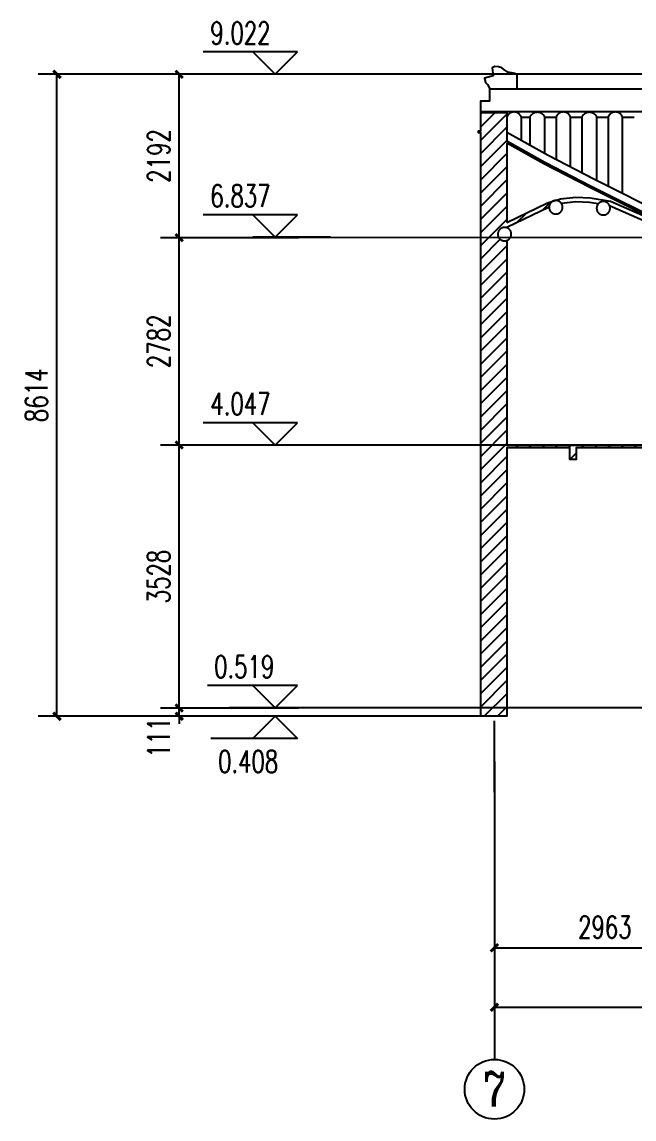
# Model space of a CAD drawing. Extents: x -20250 to 331240, y -699 to 63168.
# Drawn here: x 218285 to 226502, y 2201 to 16923 of the extents above; entities that cross this region are included whole.
import ezdxf
from ezdxf.enums import TextEntityAlignment as Align

# ---------------------------------------------------------------- set-up
doc = ezdxf.new("R2010")
doc.units = 0
doc.header["$LTSCALE"] = 1000
doc.header["$MEASUREMENT"] = 0
for name, color, linetype in [('AXIS', 3, 'Continuous'), ('AXIS_TEXT', 7, 'Continuous'), ('DIM_ELEV', 3, 'Continuous'), ('DOTE', 1, 'Continuous'), ('PUB_DIM', 3, 'Continuous'), ('PUB_HATCH', 8, 'Continuous'), ('PUB_TEXT', 7, 'Continuous'), ('WALL', 9, 'Continuous')]:
    doc.layers.add(name, color=color, linetype=linetype)
doc.layers.add('瓦', color=7, linetype='Continuous', true_color=0x57e157)
doc.styles.add('_TCH_AXIS', font='COMPLEX', dxfattribs={"bigfont": 'GBCBIG'})
doc.styles.add('_TCH_DIM', font='SIMPLEX', dxfattribs={"bigfont": 'GBCBIG'})
doc.styles.add('_TCH_DIM_T3', font='SIMPLEX', dxfattribs={"width": 0.705882, "bigfont": 'GBCBIG'})
doc.styles.add('COMPLEX', font='COMPLEX')
doc.dimstyles.new('_TCH_ARCH&&100', dxfattribs={"dimtxt": 297.5, "dimasz": 100, "dimexe": 250, "dimexo": 300, "dimgap": 126.25, "dimtad": 1, "dimdec": 0, "dimzin": 0, "dimdsep": 46, "dimtxsty": '_TCH_DIM_T3', "dimblk": 'ARCHTICK', "dimcen": 0.09, "dimclrt": 7, "dimazin": 2, "dimtfac": 1, "dimtdec": 0, "dimtix": 1, "dimtmove": 2, "dimatfit": 3, "dimfxl": 1, "dimtolj": 1, "dimtzin": 0, "dimarcsym": 0})

# ---------------------------------------------------------------- blocks, each defined once
blk = doc.blocks.new('_ArchTick')
at = {"color": 0, "linetype": 'ByBlock', "const_width": 0.4}
blk.add_lwpolyline([(-0.5, -0.5), (0.5, 0.5)], dxfattribs=at)
blk = doc.blocks.new('*D49')
at = {"layer": 'Defpoints', "color": 0, "transparency": 16777216}
for p in [(218755, 16220), (222002, 16220), (222002, 7606)]:
    blk.add_point(p, dxfattribs=at)
at = {"layer": 'PUB_DIM', "color": 0, "lineweight": -2, "transparency": 16777216}
for p, q in [((221702, 16220), (218505, 16220)), ((218755, 7606), (218755, 16220)), ((221702, 7606), (218505, 7606))]:
    blk.add_line(p, q, dxfattribs=at)
at = {"layer": 'PUB_DIM', "color": 0, "lineweight": -2, "transparency": 16777216, "xscale": 100, "yscale": 100, "zscale": 100}
for p, rotation in [((218755, 16220), 90), ((218755, 7606), 270)]:
    blk.add_blockref('_ArchTick', p, dxfattribs=dict(at, rotation=rotation))
at = {"layer": 'PUB_DIM', "color": 7, "transparency": 16777216, "insert": (218480, 11913), "char_height": 297.5, "attachment_point": 5, "rotation": 90, "style": '_TCH_DIM_T3'}
blk.add_mtext('\\A1;8614', dxfattribs=at)
blk = doc.blocks.new('*D50')
at = {"layer": 'Defpoints', "color": 0, "transparency": 16777216}
for p in [(220396, 7717), (222302, 7717), (222302, 7606)]:
    blk.add_point(p, dxfattribs=at)
at = {"layer": 'PUB_DIM', "color": 0, "lineweight": -2, "transparency": 16777216}
for p, q in [((220396, 7717), (220396, 7817)), ((222002, 7717), (220146, 7717)), ((220396, 7606), (220396, 7717)), ((222002, 7606), (220146, 7606)), ((220396, 7606), (220396, 7506))]:
    blk.add_line(p, q, dxfattribs=at)
at = {"layer": 'PUB_DIM', "color": 0, "lineweight": -2, "transparency": 16777216, "xscale": 100, "yscale": 100, "zscale": 100}
for p, rotation in [((220396, 7717), 270), ((220396, 7606), 90)]:
    blk.add_blockref('_ArchTick', p, dxfattribs=dict(at, rotation=rotation))
at = {"layer": 'PUB_DIM', "color": 7, "transparency": 16777216, "insert": (220121, 7321), "char_height": 297.5, "attachment_point": 5, "rotation": 90, "style": '_TCH_DIM_T3'}
blk.add_mtext('\\A1;111', dxfattribs=at)
blk = doc.blocks.new('*D51')
at = {"layer": 'Defpoints', "color": 0, "transparency": 16777216}
for p in [(220396, 11246), (222302, 11246), (222302, 7717)]:
    blk.add_point(p, dxfattribs=at)
at = {"layer": 'PUB_DIM', "color": 0, "lineweight": -2, "transparency": 16777216}
for p, q in [((222002, 11246), (220146, 11246)), ((220396, 7717), (220396, 11246)), ((222002, 7717), (220146, 7717))]:
    blk.add_line(p, q, dxfattribs=at)
at = {"layer": 'PUB_DIM', "color": 0, "lineweight": -2, "transparency": 16777216, "xscale": 100, "yscale": 100, "zscale": 100}
for p, rotation in [((220396, 11246), 90), ((220396, 7717), 270)]:
    blk.add_blockref('_ArchTick', p, dxfattribs=dict(at, rotation=rotation))
at = {"layer": 'PUB_DIM', "color": 7, "transparency": 16777216, "insert": (220121, 9481), "char_height": 297.5, "attachment_point": 5, "rotation": 90, "style": '_TCH_DIM_T3'}
blk.add_mtext('\\A1;3528', dxfattribs=at)
blk = doc.blocks.new('*D52')
at = {"layer": 'Defpoints', "color": 0, "transparency": 16777216}
for p in [(220396, 14028), (222302, 14028), (222302, 11246)]:
    blk.add_point(p, dxfattribs=at)
at = {"layer": 'PUB_DIM', "color": 0, "lineweight": -2, "transparency": 16777216}
for p, q in [((222002, 14028), (220146, 14028)), ((220396, 11246), (220396, 14028)), ((222002, 11246), (220146, 11246))]:
    blk.add_line(p, q, dxfattribs=at)
at = {"layer": 'PUB_DIM', "color": 0, "lineweight": -2, "transparency": 16777216, "xscale": 100, "yscale": 100, "zscale": 100}
for p, rotation in [((220396, 14028), 90), ((220396, 11246), 270)]:
    blk.add_blockref('_ArchTick', p, dxfattribs=dict(at, rotation=rotation))
at = {"layer": 'PUB_DIM', "color": 7, "transparency": 16777216, "insert": (220121, 12637), "char_height": 297.5, "attachment_point": 5, "rotation": 90, "style": '_TCH_DIM_T3'}
blk.add_mtext('\\A1;2782', dxfattribs=at)
blk = doc.blocks.new('*D53')
at = {"layer": 'Defpoints', "color": 0, "transparency": 16777216}
for p in [(220396, 16220), (222302, 16220), (222302, 14028)]:
    blk.add_point(p, dxfattribs=at)
at = {"layer": 'PUB_DIM', "color": 0, "lineweight": -2, "transparency": 16777216}
for p, q in [((222002, 16220), (220146, 16220)), ((220396, 14028), (220396, 16220)), ((222002, 14028), (220146, 14028))]:
    blk.add_line(p, q, dxfattribs=at)
at = {"layer": 'PUB_DIM', "color": 0, "lineweight": -2, "transparency": 16777216, "xscale": 100, "yscale": 100, "zscale": 100}
for p, rotation in [((220396, 16220), 90), ((220396, 14028), 270)]:
    blk.add_blockref('_ArchTick', p, dxfattribs=dict(at, rotation=rotation))
at = {"layer": 'PUB_DIM', "color": 7, "transparency": 16777216, "insert": (220121, 15124), "char_height": 297.5, "attachment_point": 5, "rotation": 90, "style": '_TCH_DIM_T3'}
blk.add_mtext('\\A1;2192', dxfattribs=at)
blk = doc.blocks.new('*D105')
at = {"layer": 'AXIS', "color": 0, "lineweight": -2, "transparency": 16777216}
for p, q in [((224628, 6701), (224628, 4251)), ((227591, 6701), (227591, 4251)), ((224628, 4501), (227591, 4501))]:
    blk.add_line(p, q, dxfattribs=at)
at = {"layer": 'Defpoints', "color": 0, "transparency": 16777216}
for p in [(224628, 7001), (227591, 7001), (227591, 4501)]:
    blk.add_point(p, dxfattribs=at)
at = {"layer": 'AXIS', "color": 0, "lineweight": -2, "transparency": 16777216, "xscale": 100, "yscale": 100, "zscale": 100, "rotation": 180}
blk.add_blockref('_ArchTick', (224628, 4501), dxfattribs=at)
at = {"layer": 'AXIS', "color": 0, "lineweight": -2, "transparency": 16777216, "xscale": 100, "yscale": 100, "zscale": 100}
blk.add_blockref('_ArchTick', (227591, 4501), dxfattribs=at)
at = {"layer": 'AXIS', "color": 7, "transparency": 16777216, "insert": (226110, 4776), "char_height": 297.5, "attachment_point": 5, "style": '_TCH_DIM_T3'}
blk.add_mtext('\\A1;2963', dxfattribs=at)
blk = doc.blocks.new('*D106')
at = {"layer": 'AXIS', "color": 0, "lineweight": -2, "transparency": 16777216}
for p, q in [((224628, 6701), (224628, 3451)), ((233852, 6701), (233852, 3451)), ((224628, 3701), (233852, 3701))]:
    blk.add_line(p, q, dxfattribs=at)
at = {"layer": 'Defpoints', "color": 0, "transparency": 16777216}
for p in [(224628, 7001), (233852, 7001), (233852, 3701)]:
    blk.add_point(p, dxfattribs=at)
at = {"layer": 'AXIS', "color": 0, "lineweight": -2, "transparency": 16777216, "xscale": 100, "yscale": 100, "zscale": 100, "rotation": 180}
blk.add_blockref('_ArchTick', (224628, 3701), dxfattribs=at)
at = {"layer": 'AXIS', "color": 0, "lineweight": -2, "transparency": 16777216, "xscale": 100, "yscale": 100, "zscale": 100}
blk.add_blockref('_ArchTick', (233852, 3701), dxfattribs=at)
at = {"layer": 'AXIS', "color": 7, "transparency": 16777216, "insert": (229240, 3976), "char_height": 297.5, "attachment_point": 5, "style": '_TCH_DIM_T3'}
blk.add_mtext('\\A1;9224', dxfattribs=at)
blk = doc.blocks.new('_AXISO')
blk.add_circle((0, 0), 0.5)
at = {"layer": 'AXIS_TEXT', "style": 'COMPLEX', "width": 1.041667}
blk.add_attdef('A', text='', height=0.56, dxfattribs=at).set_placement((-0.25, -0.28), (0.25, -0.28), align=Align.FIT)

msp = doc.modelspace()

# ---------------------------------------------------------------- hatches: boundary and pattern name
at = {"layer": 'PUB_HATCH'}
h = msp.add_hatch(dxfattribs=at)
h.set_pattern_fill('普通砖', color=256, scale=50, style=0)
h.set_pattern_definition([(45, (-59853.03, 80703.54), (-88.388383, 88.388383), [])])
h.paths.add_polyline_path([(224793.9, 13990.3), (224791, 13989.3), (224786.7, 13988.1), (224782.3, 13987.1), (224777.9, 13986.2), (224773.3, 13985.7), (224768.7, 13985.3), (224764.1, 13985.2), (224759.4, 13985.3), (224754.8, 13985.7), (224750.3, 13986.2), (224745.9, 13987.1), (224741.5, 13988.1), (224737.2, 13989.3), (224733, 13990.7), (224728.9, 13992.3), (224724.9, 13994.2), (224721, 13996.2), (224717.2, 13998.3), (224713.5, 14000.7), (224709.9, 14003.2), (224706.5, 14005.9), (224703.2, 14008.7), (224700.1, 14011.7), (224697.1, 14014.9), (224694.2, 14018.2), (224691.6, 14021.6), (224689, 14025.2), (224686.7, 14028.8), (224684.5, 14032.6), (224682.5, 14036.5), (224680.7, 14040.5), (224679.1, 14044.6), (224677.6, 14048.8), (224676.4, 14053.1), (224675.4, 14057.5), (224674.6, 14062), (224674, 14066.5), (224673.7, 14071.1), (224673.6, 14075.7), (224673.7, 14080.4), (224674, 14085), (224674.6, 14089.5), (224675.4, 14094), (224676.4, 14098.3), (224677.6, 14102.7), (224679.1, 14106.8), (224680.7, 14111), (224682.5, 14115), (224684.5, 14118.9), (224686.7, 14122.7), (224689, 14126.3), (224691.6, 14129.9), (224694.2, 14133.3), (224697.1, 14136.6), (224700.1, 14139.7), (224703.2, 14142.7), (224706.5, 14145.6), (224709.9, 14148.3), (224713.5, 14150.8), (224717.2, 14153.2), (224721, 14155.3), (224724.9, 14157.3), (224728.9, 14159.2), (224733, 14160.8), (224737.2, 14162.2), (224741.5, 14163.4), (224745.9, 14164.4), (224750.3, 14165.2), (224754.8, 14165.8), (224759.4, 14166.2), (224764.1, 14166.3), (224768.7, 14166.2), (224773.3, 14165.8), (224777.9, 14165.2), (224782.3, 14164.4), (224786.7, 14163.4), (224793.9, 14161.4), (224793.9, 14165.1), (225361.6, 14439.4), (225362.1, 14445.4), (225362.7, 14450), (225363.5, 14454.4), (225364.5, 14458.8), (225365.7, 14463.1), (225367.1, 14467.3), (225368.8, 14471.4), (225370.6, 14475.4), (225372.6, 14479.3), (225374.8, 14483.1), (225377.1, 14486.8), (225379.6, 14490.3), (225382.3, 14493.8), (225385.2, 14497.1), (225388.2, 14500.2), (225391.3, 14503.2), (225394.6, 14506), (225398, 14508.7), (225401.6, 14511.2), (225405.2, 14513.6), (225409, 14515.8), (225414.8, 14518.7), (225338.3, 14496.8), (224793.9, 14233.7), (224793.9, 15296.8), (225291.7, 15019.5), (225908.1, 14701.7), (226902.3, 14202.9), (226902.3, 14202.9), (227431.9, 13925.7), (227443.5, 13948), (226913.7, 14225.2), (225919.4, 14724.1), (225303.6, 15041.6), (224793.9, 15325.5), (224793.9, 15707), (224444.3, 15707), (224444.3, 15460.6), (224414.5, 15460.6), (224414.5, 15435.5), (224444.3, 15435.5), (224444.3, 7605.9), (224793.9, 7605.9), (224793.9, 11205.9), (225638.5, 11205.9), (225638.5, 11049.9), (225724.6, 11049.9), (225724.6, 11205.9), (226682.5, 11205.9), (226682.5, 10768.9), (226768.6, 10768.9), (226768.6, 10879.8), (227462, 10475.7), (227462, 10276.4), (227702, 10276.4), (227702, 10341.6), (227702, 10370.8), (227535.2, 10462.1), (226768.6, 10908.7), (226768.6, 11205.9), (226901.1, 11205.9), (226901.1, 11067.9), (227001.1, 11067.9), (227001.1, 12223.6), (226901.1, 12223.6), (226901.1, 11245.6), (224793.9, 11245.6)])

# ---------------------------------------------------------------- linework, layer by layer
at = {"layer": 'AXIS'}
msp.add_line((224628.2, 7001.5), (224628.2, 3001.5), dxfattribs=at)
at = {"layer": 'DIM_ELEV'}
for p, q in [((221983.4, 16520.3), (220717.4, 16520.3)), ((221683.4, 16220.3), (221383.4, 16520.3)), ((221683.4, 16220.3), (221983.4, 16520.3)), ((222425.2, 16220.3), (221383.4, 16220.3)), ((221983.4, 14335.7), (220717.4, 14335.7)), ((221683.4, 14035.7), (221383.4, 14335.7)), ((221683.4, 14035.7), (221983.4, 14335.7)), ((222425.2, 14035.7), (221383.4, 14035.7)), ((221983.4, 11545.6), (220717.4, 11545.6)), ((221683.4, 11245.6), (221383.4, 11545.6)), ((221683.4, 11245.6), (221983.4, 11545.6)), ((222425.2, 11245.6), (221383.4, 11245.6)), ((221983.4, 8017.3), (220774.9, 8017.3)), ((221683.4, 7717.3), (221383.4, 8017.3)), ((221683.4, 7717.3), (221983.4, 8017.3)), ((222425.2, 7717.3), (221383.4, 7717.3)), ((221683.4, 7605.9), (221383.4, 7305.9)), ((222307.6, 7605.9), (221383.4, 7605.9)), ((221683.4, 7605.9), (221983.4, 7305.9)), ((221983.4, 7305.9), (220820.9, 7305.9))]:
    msp.add_line(p, q, dxfattribs=at)
at = {"layer": 'DOTE'}
msp.add_line((224628.2, 6587, 0), (224628.2, 7545.2, 0), dxfattribs=at)
at = {"layer": 'DOTE', "elevation": 0}
for points in [[(236948.1, 16220.3), (221068.8, 16220.3)], [(236948.1, 14035.7), (221068.8, 14028.1)], [(236948.1, 11245.6), (221068.8, 11245.6)], [(227462, 7717.3), (221068.8, 7717.3)], [(224444.3, 7605.9), (221068.8, 7605.9)]]:
    msp.add_lwpolyline(points, dxfattribs=at)
at = {"layer": 'WALL'}
for points in [[(233506.4, 16220.3, 0), (224929.8, 16220.3, 0), (224879, 16235.7, 0), (224806.6, 16246.8, 0), (224768.5, 16277, 0), (224726.4, 16308, 0), (224681.1, 16318.3, 0), (224634.2, 16323.1, 0), (224596, 16308.8, 0), (224611.5, 16197.6, 0), (224495.5, 16168.9, 0), (224506.6, 16111.7, 0), (224536.9, 16084.7, 0), (224567, 16023.9, 0)], [(224929.8, 16220.3, 0), (224929.8, 16023.9, 0)], [(231172.3, 7405.7, 0), (227462, 7405.7, 0), (227462, 10475.7, 0), (226768.6, 10879.8, 0), (226768.6, 10768.9, 0), (226682.5, 10768.9, 0), (226682.5, 11205.9, 0), (225724.6, 11205.9, 0), (225724.6, 11049.9, 0), (225638.5, 11049.9, 0), (225638.5, 11205.9, 0), (224793.9, 11205.9, 0), (224793.9, 7605.9, 0), (224444.3, 7605.9, 0), (224444.3, 15435.5, 0), (224414.5, 15435.5, 0), (224414.5, 15460.6, 0), (224444.3, 15460.6, 0), (224444.3, 15863.6, 0), (224567, 15863.6, 0), (224567, 16023.9, 0), (233506.4, 16023.9, 0)], [(234018, 15714.6, 0), (224444.3, 15714.6, 0)], [(224444.3, 15707, 0), (224793.9, 15707, 0), (224793.9, 15325.5, 0), (225303.6, 15041.6, 0), (225919.4, 14724.1, 0), (226913.7, 14225.2, 0), (227443.5, 13948, 0), (227489.4, 14035.7, 0), (226958.9, 14313.4, 0), (225964.3, 14812.4, 0), (225350.4, 15128.9, 0), (224793.9, 15438.9, 0)], [(227443.5, 13948, 0), (227431.9, 13925.7, 0), (226902.3, 14202.9, 0), (225908.1, 14701.7, 0), (225291.7, 15019.5, 0), (224793.9, 15296.8, 0), (224793.9, 14233.7, 0)], [(224793.9, 14233.7, 0), (225338.3, 14496.8, 0), (225514.4, 14547.4, 0), (225720.4, 14569.8, 0), (225911.5, 14562.3, 0), (226186.8, 14517.4, 0), (226902.2, 14202.9, 0), (227431.9, 13925.7, 0), (227403.2, 13871, 0), (227026.3, 14068.2, 0)], [(225362, 14439.3, 0), (225360.5, 14438.8, 0), (224793.9, 14165.1, 0)], [(226021.6, 14481.7, 0), (225905.2, 14500.7, 0), (225722.6, 14507.9, 0), (225526.8, 14486.5, 0)], [(226911.2, 14128.4, 0), (226875.5, 14147.2, 0), (226174, 14455.5, 0)], [(224793.9, 14165.1, 0), (224793.9, 14160.6, 0)], [(224793.9, 13990.8, 0), (224793.9, 11245.6, 0), (226901.1, 11245.6, 0), (226901.1, 13961.3, 0)], [(227462, 7717.3, 0), (224793.9, 7717.3, 0)]]:
    msp.add_polyline3d(points, dxfattribs=at)
for points in [[(225542.7, 14436.2, 0), (225542.6, 14440.8, 0), (225542.2, 14445.4, 0), (225541.7, 14450, 0), (225540.9, 14454.4, 0), (225539.9, 14458.8, 0), (225538.6, 14463.1, 0), (225537.2, 14467.3, 0), (225535.6, 14471.4, 0), (225533.8, 14475.4, 0), (225531.8, 14479.3, 0), (225529.6, 14483.1, 0), (225527.2, 14486.8, 0), (225524.7, 14490.3, 0), (225522, 14493.8, 0), (225519.2, 14497.1, 0), (225516.2, 14500.2, 0), (225513, 14503.2, 0), (225509.7, 14506, 0), (225506.3, 14508.7, 0), (225502.8, 14511.2, 0), (225499.1, 14513.6, 0), (225495.3, 14515.8, 0), (225491.4, 14517.8, 0), (225487.4, 14519.6, 0), (225483.3, 14521.2, 0), (225479.1, 14522.7, 0), (225474.8, 14523.9, 0), (225470.4, 14524.9, 0), (225465.9, 14525.7, 0), (225461.4, 14526.3, 0), (225456.8, 14526.6, 0), (225452.2, 14526.7, 0), (225447.5, 14526.6, 0), (225442.9, 14526.3, 0), (225438.4, 14525.7, 0), (225433.9, 14524.9, 0), (225429.6, 14523.9, 0), (225425.3, 14522.7, 0), (225421.1, 14521.2, 0), (225417, 14519.6, 0), (225412.9, 14517.8, 0), (225409, 14515.8, 0), (225405.2, 14513.6, 0), (225401.6, 14511.2, 0), (225398, 14508.7, 0), (225394.6, 14506, 0), (225391.3, 14503.2, 0), (225388.2, 14500.2, 0), (225385.2, 14497.1, 0), (225382.3, 14493.8, 0), (225379.6, 14490.3, 0), (225377.1, 14486.8, 0), (225374.8, 14483.1, 0), (225372.6, 14479.3, 0), (225370.6, 14475.4, 0), (225368.8, 14471.4, 0), (225367.1, 14467.3, 0), (225365.7, 14463.1, 0), (225364.5, 14458.8, 0), (225363.5, 14454.4, 0), (225362.7, 14450, 0), (225362.1, 14445.4, 0), (225361.8, 14440.8, 0), (225361.6, 14436.2, 0), (225361.8, 14431.5, 0), (225362.1, 14426.9, 0), (225362.7, 14422.4, 0), (225363.5, 14418, 0), (225364.5, 14413.6, 0), (225365.7, 14409.3, 0), (225367.1, 14405.1, 0), (225368.8, 14401, 0), (225370.6, 14397, 0), (225372.6, 14393.1, 0), (225374.8, 14389.3, 0), (225377.1, 14385.6, 0), (225379.6, 14382.1, 0), (225382.3, 14378.6, 0), (225385.2, 14375.3, 0), (225388.2, 14372.2, 0), (225391.3, 14369.2, 0), (225394.6, 14366.3, 0), (225398, 14363.7, 0), (225401.6, 14361.1, 0), (225405.2, 14358.8, 0), (225409, 14356.6, 0), (225412.9, 14354.6, 0), (225417, 14352.8, 0), (225421.1, 14351.2, 0), (225425.3, 14349.7, 0), (225429.6, 14348.5, 0), (225433.9, 14347.5, 0), (225438.4, 14346.7, 0), (225442.9, 14346.1, 0), (225447.5, 14345.8, 0), (225452.2, 14345.7, 0), (225456.8, 14345.8, 0), (225461.4, 14346.1, 0), (225465.9, 14346.7, 0), (225470.4, 14347.5, 0), (225474.8, 14348.5, 0), (225479.1, 14349.7, 0), (225483.3, 14351.2, 0), (225487.4, 14352.8, 0), (225491.4, 14354.6, 0), (225495.3, 14356.6, 0), (225499.1, 14358.8, 0), (225502.8, 14361.1, 0), (225506.3, 14363.7, 0), (225509.7, 14366.3, 0), (225513, 14369.2, 0), (225516.2, 14372.2, 0), (225519.2, 14375.3, 0), (225522, 14378.6, 0), (225524.7, 14382.1, 0), (225527.2, 14385.6, 0), (225529.6, 14389.3, 0), (225531.8, 14393.1, 0), (225533.8, 14397, 0), (225535.6, 14401, 0), (225537.2, 14405.1, 0), (225538.6, 14409.3, 0), (225539.9, 14413.6, 0), (225540.9, 14418, 0), (225541.7, 14422.4, 0), (225542.2, 14426.9, 0), (225542.6, 14431.5, 0)], [(226180.6, 14422.9, 0), (226180.5, 14427.6, 0), (226180.1, 14432.2, 0), (226179.6, 14436.7, 0), (226178.8, 14441.2, 0), (226177.7, 14445.5, 0), (226176.5, 14449.8, 0), (226175.1, 14454, 0), (226173.5, 14458.2, 0), (226171.7, 14462.2, 0), (226169.7, 14466.1, 0), (226167.5, 14469.8, 0), (226165.1, 14473.5, 0), (226162.6, 14477.1, 0), (226159.9, 14480.5, 0), (226157.1, 14483.8, 0), (226154.1, 14486.9, 0), (226150.9, 14489.9, 0), (226147.6, 14492.8, 0), (226144.2, 14495.5, 0), (226140.7, 14498, 0), (226137, 14500.3, 0), (226133.2, 14502.5, 0), (226129.3, 14504.5, 0), (226125.3, 14506.3, 0), (226121.2, 14508, 0), (226117, 14509.4, 0), (226112.7, 14510.6, 0), (226108.3, 14511.6, 0), (226103.8, 14512.4, 0), (226099.3, 14513, 0), (226094.7, 14513.3, 0), (226090.1, 14513.5, 0), (226085.4, 14513.3, 0), (226080.8, 14513, 0), (226076.3, 14512.4, 0), (226071.8, 14511.6, 0), (226067.5, 14510.6, 0), (226063.2, 14509.4, 0), (226059, 14508, 0), (226054.8, 14506.3, 0), (226050.8, 14504.5, 0), (226046.9, 14502.5, 0), (226043.1, 14500.3, 0), (226039.5, 14498, 0), (226035.9, 14495.5, 0), (226032.5, 14492.8, 0), (226029.2, 14489.9, 0), (226026.1, 14486.9, 0), (226023.1, 14483.8, 0), (226020.2, 14480.5, 0), (226017.5, 14477.1, 0), (226015, 14473.5, 0), (226012.6, 14469.8, 0), (226010.5, 14466.1, 0), (226008.5, 14462.2, 0), (226006.6, 14458.2, 0), (226005, 14454, 0), (226003.6, 14449.8, 0), (226002.4, 14445.5, 0), (226001.4, 14441.2, 0), (226000.6, 14436.7, 0), (226000, 14432.2, 0), (225999.6, 14427.6, 0), (225999.5, 14422.9, 0), (225999.6, 14418.3, 0), (226000, 14413.7, 0), (226000.6, 14409.2, 0), (226001.4, 14404.7, 0), (226002.4, 14400.3, 0), (226003.6, 14396, 0), (226005, 14391.8, 0), (226006.6, 14387.7, 0), (226008.5, 14383.7, 0), (226010.5, 14379.8, 0), (226012.6, 14376, 0), (226015, 14372.3, 0), (226017.5, 14368.8, 0), (226020.2, 14365.3, 0), (226023.1, 14362.1, 0), (226026.1, 14358.9, 0), (226029.2, 14355.9, 0), (226032.5, 14353.1, 0), (226035.9, 14350.4, 0), (226039.5, 14347.9, 0), (226043.1, 14345.5, 0), (226046.9, 14343.3, 0), (226050.8, 14341.3, 0), (226054.8, 14339.5, 0), (226059, 14337.9, 0), (226063.2, 14336.5, 0), (226067.5, 14335.2, 0), (226071.8, 14334.2, 0), (226076.3, 14333.4, 0), (226080.8, 14332.9, 0), (226085.4, 14332.5, 0), (226090.1, 14332.4, 0), (226094.7, 14332.5, 0), (226099.3, 14332.9, 0), (226103.8, 14333.4, 0), (226108.3, 14334.2, 0), (226112.7, 14335.2, 0), (226117, 14336.5, 0), (226121.2, 14337.9, 0), (226125.3, 14339.5, 0), (226129.3, 14341.3, 0), (226133.2, 14343.3, 0), (226137, 14345.5, 0), (226140.7, 14347.9, 0), (226144.2, 14350.4, 0), (226147.6, 14353.1, 0), (226150.9, 14355.9, 0), (226154.1, 14358.9, 0), (226157.1, 14362.1, 0), (226159.9, 14365.3, 0), (226162.6, 14368.8, 0), (226165.1, 14372.3, 0), (226167.5, 14376, 0), (226169.7, 14379.8, 0), (226171.7, 14383.7, 0), (226173.5, 14387.7, 0), (226175.1, 14391.8, 0), (226176.5, 14396, 0), (226177.7, 14400.3, 0), (226178.8, 14404.7, 0), (226179.6, 14409.2, 0), (226180.1, 14413.7, 0), (226180.5, 14418.3, 0)], [(224854.6, 14075.7, 0), (224854.5, 14080.4, 0), (224854.2, 14085, 0), (224853.6, 14089.5, 0), (224852.8, 14094, 0), (224851.8, 14098.3, 0), (224850.6, 14102.7, 0), (224849.1, 14106.8, 0), (224847.5, 14111, 0), (224845.7, 14115, 0), (224843.7, 14118.9, 0), (224841.5, 14122.7, 0), (224839.2, 14126.3, 0), (224836.6, 14129.9, 0), (224833.9, 14133.3, 0), (224831.1, 14136.6, 0), (224828.1, 14139.7, 0), (224824.9, 14142.7, 0), (224821.7, 14145.6, 0), (224818.2, 14148.3, 0), (224814.7, 14150.8, 0), (224811, 14153.2, 0), (224807.2, 14155.3, 0), (224803.3, 14157.3, 0), (224799.3, 14159.2, 0), (224795.2, 14160.8, 0), (224791, 14162.2, 0), (224786.7, 14163.4, 0), (224782.3, 14164.4, 0), (224777.9, 14165.2, 0), (224773.3, 14165.8, 0), (224768.7, 14166.2, 0), (224764.1, 14166.3, 0), (224759.4, 14166.2, 0), (224754.8, 14165.8, 0), (224750.3, 14165.2, 0), (224745.9, 14164.4, 0), (224741.5, 14163.4, 0), (224737.2, 14162.2, 0), (224733, 14160.8, 0), (224728.9, 14159.2, 0), (224724.9, 14157.3, 0), (224721, 14155.3, 0), (224717.2, 14153.2, 0), (224713.5, 14150.8, 0), (224709.9, 14148.3, 0), (224706.5, 14145.6, 0), (224703.2, 14142.7, 0), (224700.1, 14139.7, 0), (224697.1, 14136.6, 0), (224694.2, 14133.3, 0), (224691.6, 14129.9, 0), (224689, 14126.3, 0), (224686.7, 14122.7, 0), (224684.5, 14118.9, 0), (224682.5, 14115, 0), (224680.7, 14111, 0), (224679.1, 14106.8, 0), (224677.6, 14102.7, 0), (224676.4, 14098.3, 0), (224675.4, 14094, 0), (224674.6, 14089.5, 0), (224674, 14085, 0), (224673.7, 14080.4, 0), (224673.6, 14075.7, 0), (224673.7, 14071.1, 0), (224674, 14066.5, 0), (224674.6, 14062, 0), (224675.4, 14057.5, 0), (224676.4, 14053.1, 0), (224677.6, 14048.8, 0), (224679.1, 14044.6, 0), (224680.7, 14040.5, 0), (224682.5, 14036.5, 0), (224684.5, 14032.6, 0), (224686.7, 14028.8, 0), (224689, 14025.2, 0), (224691.6, 14021.6, 0), (224694.2, 14018.2, 0), (224697.1, 14014.9, 0), (224700.1, 14011.7, 0), (224703.2, 14008.7, 0), (224706.5, 14005.9, 0), (224709.9, 14003.2, 0), (224713.5, 14000.7, 0), (224717.2, 13998.3, 0), (224721, 13996.2, 0), (224724.9, 13994.2, 0), (224728.9, 13992.3, 0), (224733, 13990.7, 0), (224737.2, 13989.3, 0), (224741.5, 13988.1, 0), (224745.9, 13987.1, 0), (224750.3, 13986.2, 0), (224754.8, 13985.7, 0), (224759.4, 13985.3, 0), (224764.1, 13985.2, 0), (224768.7, 13985.3, 0), (224773.3, 13985.7, 0), (224777.9, 13986.2, 0), (224782.3, 13987.1, 0), (224786.7, 13988.1, 0), (224791, 13989.3, 0), (224795.2, 13990.7, 0), (224799.3, 13992.3, 0), (224803.3, 13994.2, 0), (224807.2, 13996.2, 0), (224811, 13998.3, 0), (224814.7, 14000.7, 0), (224818.2, 14003.2, 0), (224821.7, 14005.9, 0), (224824.9, 14008.7, 0), (224828.1, 14011.7, 0), (224831.1, 14014.9, 0), (224833.9, 14018.2, 0), (224836.6, 14021.6, 0), (224839.2, 14025.2, 0), (224841.5, 14028.8, 0), (224843.7, 14032.6, 0), (224845.7, 14036.5, 0), (224847.5, 14040.5, 0), (224849.1, 14044.6, 0), (224850.6, 14048.8, 0), (224851.8, 14053.1, 0), (224852.8, 14057.5, 0), (224853.6, 14062, 0), (224854.2, 14066.5, 0), (224854.5, 14071.1, 0)]]:
    msp.add_polyline3d(points, close=True, dxfattribs=at)
at = {"layer": '瓦'}
for points in [[(224989.7, 15329.8, 0), (224989.7, 15641.8, 0), (224988.4, 15645.8, 0), (224987, 15649.7, 0), (224985.4, 15653.6, 0), (224983.6, 15657.3, 0), (224981.8, 15661, 0), (224979.7, 15664.6, 0), (224977.6, 15668, 0), (224975.3, 15671.4, 0), (224972.9, 15674.7, 0), (224970.3, 15677.8, 0), (224967.7, 15680.9, 0), (224964.9, 15683.8, 0), (224962.1, 15686.7, 0), (224959.1, 15689.3, 0), (224956, 15691.9, 0), (224952.8, 15694.4, 0), (224949.5, 15696.7, 0), (224946.2, 15698.9, 0), (224942.7, 15701, 0), (224939.2, 15703, 0), (224935.6, 15704.7, 0), (224931.9, 15706.4, 0), (224928.1, 15707.9, 0), (224924.3, 15709.3, 0), (224920.4, 15710.5, 0), (224916.5, 15711.6, 0), (224912.5, 15712.5, 0), (224908.4, 15713.2, 0), (224904.4, 15713.8, 0), (224900.2, 15714.2, 0), (224896, 15714.5, 0), (224891.8, 15714.6, 0), (224887.6, 15714.5, 0), (224883.4, 15714.2, 0), (224879.3, 15713.8, 0), (224875.2, 15713.2, 0), (224871.2, 15712.5, 0), (224867.2, 15711.6, 0), (224863.2, 15710.5, 0), (224859.3, 15709.3, 0), (224855.5, 15707.9, 0), (224851.8, 15706.4, 0), (224848.1, 15704.7, 0), (224844.5, 15703, 0), (224840.9, 15701, 0), (224837.5, 15698.9, 0), (224834.1, 15696.7, 0), (224830.8, 15694.4, 0), (224827.7, 15691.9, 0), (224824.6, 15689.3, 0), (224821.6, 15686.7, 0), (224818.7, 15683.8, 0), (224816, 15680.9, 0), (224813.3, 15677.8, 0), (224810.8, 15674.7, 0), (224808.4, 15671.4, 0), (224806.1, 15668, 0), (224803.9, 15664.6, 0), (224801.9, 15661, 0), (224800, 15657.3, 0), (224798.3, 15653.6, 0), (224796.7, 15649.7, 0), (224795.2, 15645.8, 0), (224793.9, 15641.8, 0), (224793.9, 15438.9, 0)], [(225106, 15641.8, 0), (224989.7, 15641.8, 0)], [(225106, 15265.1, 0), (225106, 15641.8, 0), (225107.3, 15645.8, 0), (225108.7, 15649.7, 0), (225110.3, 15653.6, 0), (225112.1, 15657.3, 0), (225114, 15661, 0), (225116, 15664.6, 0), (225118.1, 15668, 0), (225120.4, 15671.4, 0), (225122.8, 15674.7, 0), (225125.4, 15677.8, 0), (225128, 15680.9, 0), (225130.8, 15683.8, 0), (225133.7, 15686.7, 0), (225136.6, 15689.3, 0), (225139.7, 15691.9, 0), (225142.9, 15694.4, 0), (225146.2, 15696.7, 0), (225149.5, 15698.9, 0), (225153, 15701, 0), (225156.5, 15703, 0), (225160.1, 15704.7, 0), (225163.8, 15706.4, 0), (225167.6, 15707.9, 0), (225171.4, 15709.3, 0), (225175.3, 15710.5, 0), (225179.2, 15711.6, 0), (225183.2, 15712.5, 0), (225187.3, 15713.2, 0), (225191.4, 15713.8, 0), (225195.5, 15714.2, 0), (225199.7, 15714.5, 0), (225203.9, 15714.6, 0), (225208.1, 15714.5, 0), (225212.3, 15714.2, 0), (225216.4, 15713.8, 0), (225220.5, 15713.2, 0), (225224.6, 15712.5, 0), (225228.6, 15711.6, 0), (225232.5, 15710.5, 0), (225236.4, 15709.3, 0), (225240.2, 15707.9, 0), (225244, 15706.4, 0), (225247.6, 15704.7, 0), (225251.3, 15703, 0), (225254.8, 15701, 0), (225258.2, 15698.9, 0), (225261.6, 15696.7, 0), (225264.9, 15694.4, 0), (225268.1, 15691.9, 0), (225271.1, 15689.3, 0), (225274.1, 15686.7, 0), (225277, 15683.8, 0), (225279.8, 15680.9, 0), (225282.4, 15677.8, 0), (225284.9, 15674.7, 0), (225287.4, 15671.4, 0), (225289.6, 15668, 0), (225291.8, 15664.6, 0), (225293.8, 15661, 0), (225295.7, 15657.3, 0), (225297.5, 15653.6, 0), (225299.1, 15649.7, 0), (225300.5, 15645.8, 0), (225301.8, 15641.8, 0), (225301.8, 15156, 0)], [(225455, 15641.8, 0), (225301.8, 15641.8, 0)], [(225650.9, 14974, 0), (225650.9, 15641.8, 0), (225649.6, 15645.8, 0), (225648.1, 15649.7, 0), (225646.5, 15653.6, 0), (225644.8, 15657.3, 0), (225642.9, 15661, 0), (225640.9, 15664.6, 0), (225638.7, 15668, 0), (225636.4, 15671.4, 0), (225634, 15674.7, 0), (225631.5, 15677.8, 0), (225628.8, 15680.9, 0), (225626.1, 15683.8, 0), (225623.2, 15686.7, 0), (225620.2, 15689.3, 0), (225617.1, 15691.9, 0), (225613.9, 15694.4, 0), (225610.7, 15696.7, 0), (225607.3, 15698.9, 0), (225603.9, 15701, 0), (225600.3, 15703, 0), (225596.7, 15704.7, 0), (225593, 15706.4, 0), (225589.3, 15707.9, 0), (225585.5, 15709.3, 0), (225581.6, 15710.5, 0), (225577.6, 15711.6, 0), (225573.6, 15712.5, 0), (225569.6, 15713.2, 0), (225565.5, 15713.8, 0), (225561.3, 15714.2, 0), (225557.2, 15714.5, 0), (225553, 15714.6, 0), (225548.7, 15714.5, 0), (225544.6, 15714.2, 0), (225540.4, 15713.8, 0), (225536.3, 15713.2, 0), (225532.3, 15712.5, 0), (225528.3, 15711.6, 0), (225524.4, 15710.5, 0), (225520.5, 15709.3, 0), (225516.6, 15707.9, 0), (225512.9, 15706.4, 0), (225509.2, 15704.7, 0), (225505.6, 15703, 0), (225502.1, 15701, 0), (225498.6, 15698.9, 0), (225495.2, 15696.7, 0), (225492, 15694.4, 0), (225488.8, 15691.9, 0), (225485.7, 15689.3, 0), (225482.7, 15686.7, 0), (225479.9, 15683.8, 0), (225477.1, 15680.9, 0), (225474.4, 15677.8, 0), (225471.9, 15674.7, 0), (225469.5, 15671.4, 0), (225467.2, 15668, 0), (225465.1, 15664.6, 0), (225463, 15661, 0), (225461.2, 15657.3, 0), (225459.4, 15653.6, 0), (225457.8, 15649.7, 0), (225456.4, 15645.8, 0), (225455.1, 15641.8, 0), (225455.1, 15075, 0)], [(225804.1, 15641.8, 0), (225650.9, 15641.8, 0)], [(225804.1, 14895.1, 0), (225804.1, 15641.8, 0), (225805.4, 15645.8, 0), (225806.8, 15649.7, 0), (225808.4, 15653.6, 0), (225810.2, 15657.3, 0), (225812.1, 15661, 0), (225814.1, 15664.6, 0), (225816.2, 15668, 0), (225818.5, 15671.4, 0), (225820.9, 15674.7, 0), (225823.5, 15677.8, 0), (225826.1, 15680.9, 0), (225828.9, 15683.8, 0), (225831.8, 15686.7, 0), (225834.7, 15689.3, 0), (225837.8, 15691.9, 0), (225841, 15694.4, 0), (225844.3, 15696.7, 0), (225847.6, 15698.9, 0), (225851.1, 15701, 0), (225854.6, 15703, 0), (225858.2, 15704.7, 0), (225861.9, 15706.4, 0), (225865.7, 15707.9, 0), (225869.5, 15709.3, 0), (225873.4, 15710.5, 0), (225877.3, 15711.6, 0), (225881.3, 15712.5, 0), (225885.4, 15713.2, 0), (225889.5, 15713.8, 0), (225893.6, 15714.2, 0), (225897.8, 15714.5, 0), (225902, 15714.6, 0), (225906.2, 15714.5, 0), (225910.4, 15714.2, 0), (225914.5, 15713.8, 0), (225918.6, 15713.2, 0), (225922.7, 15712.5, 0), (225926.7, 15711.6, 0), (225930.6, 15710.5, 0), (225934.5, 15709.3, 0), (225938.3, 15707.9, 0), (225942.1, 15706.4, 0), (225945.7, 15704.7, 0), (225949.4, 15703, 0), (225952.9, 15701, 0), (225956.3, 15698.9, 0), (225959.7, 15696.7, 0), (225963, 15694.4, 0), (225966.2, 15691.9, 0), (225969.2, 15689.3, 0), (225972.2, 15686.7, 0), (225975.1, 15683.8, 0), (225977.9, 15680.9, 0), (225980.5, 15677.8, 0), (225983, 15674.7, 0), (225985.5, 15671.4, 0), (225987.7, 15668, 0), (225989.9, 15664.6, 0), (225991.9, 15661, 0), (225993.8, 15657.3, 0), (225995.5, 15653.6, 0), (225997.1, 15649.7, 0), (225998.6, 15645.8, 0), (225999.9, 15641.8, 0), (225999.9, 14794.6, 0)], [(226153.1, 15641.8, 0), (225999.9, 15641.8, 0)], [(226349, 14619.4, 0), (226349, 15641.8, 0), (226347.7, 15645.8, 0), (226346.2, 15649.7, 0), (226344.6, 15653.6, 0), (226342.9, 15657.3, 0), (226341, 15661, 0), (226339, 15664.6, 0), (226336.8, 15668, 0), (226334.5, 15671.4, 0), (226332.1, 15674.7, 0), (226329.6, 15677.8, 0), (226326.9, 15680.9, 0), (226324.2, 15683.8, 0), (226321.3, 15686.7, 0), (226318.3, 15689.3, 0), (226315.2, 15691.9, 0), (226312, 15694.4, 0), (226308.8, 15696.7, 0), (226305.4, 15698.9, 0), (226302, 15701, 0), (226298.4, 15703, 0), (226294.8, 15704.7, 0), (226291.1, 15706.4, 0), (226287.4, 15707.9, 0), (226283.5, 15709.3, 0), (226279.7, 15710.5, 0), (226275.7, 15711.6, 0), (226271.7, 15712.5, 0), (226267.7, 15713.2, 0), (226263.6, 15713.8, 0), (226259.4, 15714.2, 0), (226255.3, 15714.5, 0), (226251, 15714.6, 0), (226246.8, 15714.5, 0), (226242.7, 15714.2, 0), (226238.5, 15713.8, 0), (226234.4, 15713.2, 0), (226230.4, 15712.5, 0), (226226.4, 15711.6, 0), (226222.4, 15710.5, 0), (226218.6, 15709.3, 0), (226214.7, 15707.9, 0), (226211, 15706.4, 0), (226207.3, 15704.7, 0), (226203.7, 15703, 0), (226200.2, 15701, 0), (226196.7, 15698.9, 0), (226193.3, 15696.7, 0), (226190.1, 15694.4, 0), (226186.9, 15691.9, 0), (226183.8, 15689.3, 0), (226180.8, 15686.7, 0), (226178, 15683.8, 0), (226175.2, 15680.9, 0), (226172.5, 15677.8, 0), (226170, 15674.7, 0), (226167.6, 15671.4, 0), (226165.3, 15668, 0), (226163.2, 15664.6, 0), (226161.1, 15661, 0), (226159.2, 15657.3, 0), (226157.5, 15653.6, 0), (226155.9, 15649.7, 0), (226154.5, 15645.8, 0), (226153.2, 15641.8, 0), (226153.2, 14717.7, 0)], [(226502.2, 15641.8, 0), (226349, 15641.8, 0)]]:
    msp.add_polyline3d(points, dxfattribs=at)

# ---------------------------------------------------------------- block references
at = {"layer": 'AXIS'}
ref = msp.add_blockref('_AXISO', (224628.2, 2601.5), dxfattribs=dict(at, xscale=800, yscale=800, zscale=800))
ref.add_attrib('A', '7', dxfattribs={"layer": 'AXIS_TEXT', "height": 465.9, "style": '_TCH_AXIS'}).set_placement((224472.9, 2368.5), (224783.6, 2368.5), align=Align.FIT)

# ---------------------------------------------------------------- texts
at = {"layer": 'PUB_TEXT', "style": '_TCH_DIM', "width": 0.705882}
for s, p in [('9.022', (220813.4, 16625.3)), ('6.837', (220813.4, 14440.7)), ('4.047', (220813.4, 11650.6)), ('0.519', (220863.4, 8122.3)), ('0.408', (220916.9, 6850.9))]:
    msp.add_text(s, height=297.5, dxfattribs=at).set_placement(p)

# ---------------------------------------------------------------- dimensions: what is measured, and where the dimension line sits
at = {"layer": 'AXIS'}
for p2, distance, picture, middle in [((227591.3, 7001.5), -2500, '*D105', (226109.8, 4776.5)), ((233852.4, 7001.5), -3300, '*D106', (229240.3, 3976.5))]:
    dim = msp.add_aligned_dim(p1=(224628.2, 7001.5), p2=p2, distance=distance, dimstyle='_TCH_ARCH&&100', dxfattribs=at)
    dim.commit()
    dim.dimension.update_dxf_attribs({"geometry": picture, "text_midpoint": middle})
at = {"layer": 'PUB_DIM'}
for p1, p2, distance, picture, middle in [((222001.6, 7605.9), (222001.6, 16220.3), 3246.5, '*D49', (218480.1, 11913.1)), ((222301.6, 14028.1), (222301.6, 16220.3), 1905.3, '*D53', (220121.3, 15124.2)), ((222301.597, 11245.5883), (222301.597, 14028.0726), 1905.2767, '*D52', (220121.3203, 12636.8305)), ((222301.6, 7717.3), (222301.6, 11245.6), 1905.3, '*D51', (220121.3, 9481.4))]:
    dim = msp.add_aligned_dim(p1=p1, p2=p2, distance=distance, dimstyle='_TCH_ARCH&&100', dxfattribs=at)
    dim.commit()
    dim.dimension.update_dxf_attribs({"geometry": picture, "text_midpoint": middle})
dim = msp.add_linear_dim(base=(220396.3, 7717.3), p1=(222301.6, 7605.9), p2=(222301.6, 7717.3), angle=90, dimstyle='_TCH_ARCH&&100', dxfattribs=at)
dim.commit()
dim.dimension.update_dxf_attribs({"geometry": '*D50', "text_midpoint": (220121.3, 7320.9), "dimtype": 129})

doc.saveas('drawing.dxf')
